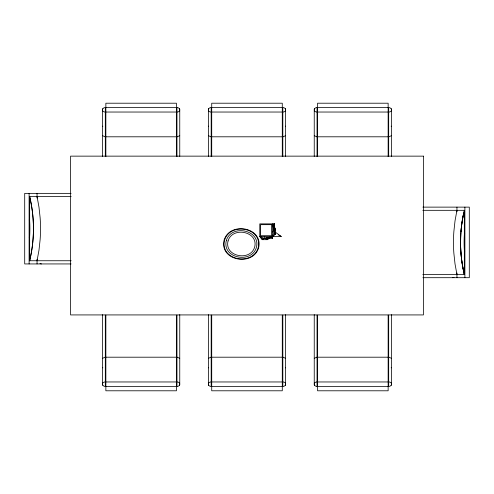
<?xml version="1.0" encoding="UTF-8"?>
<svg xmlns="http://www.w3.org/2000/svg" width="494" height="494" viewBox="0 0 494 494"><rect width="100%" height="100%" fill="white"/><g stroke="black" fill="none" stroke-linecap="round" stroke-linejoin="round"><path stroke-width="0.74" d="M464.57 274.473L464.354 274.51A137.023 136.468 -90 0 1 460.556 242.412L460.976 231.624A137.079 136.523 -90 0 1 463.193 215.594L464.57 210.351L464.601 274.503L422.815 274.503M273.917 227.555L274.355 223.875L274.355 231.433M37.05 260.746L38.983 250.162L40.144 239.442A101.319 68.357 90 0 0 40.144 217.866L38.983 207.147L37.05 196.556M456.95 210.321L455.017 220.904L453.856 231.624A101.319 68.357 90 0 0 453.856 253.2L455.017 263.92L456.95 274.503M273.923 226.048L274.491 223.875L259.788 223.875L259.788 236.503L262.277 239.676L267.34 239.676L269.249 238.485M274.028 225.276L274.491 223.875L273.972 225.141M274.003 232.1L275.59 228.944L274.003 226.413M102.53 156.4L102.53 109.205L102.857 108.711A2.945 2.939 0 0 1 104.994 107.612L177.29 107.618A2.945 2.939 0 0 1 179.427 108.711L179.754 109.205L179.754 156.4M208.388 156.4L208.388 109.205L208.715 108.711A2.945 2.939 0 0 1 210.852 107.612L283.148 107.618A2.945 2.939 0 0 1 285.285 108.711L285.612 109.205L285.612 156.4M314.246 156.4L314.246 109.205L314.573 108.711A2.945 2.939 0 0 1 316.71 107.612L389.006 107.618A2.945 2.939 0 0 1 391.137 108.711L391.47 109.205L391.47 156.4M179.754 314.641L179.754 384.795L179.427 385.289A2.945 2.939 0 0 1 177.29 386.388L104.994 386.382A2.945 2.939 0 0 1 102.863 385.289L102.53 384.795L102.53 314.641M285.612 314.641L285.612 384.795L285.285 385.289A2.945 2.939 0 0 1 283.148 386.388L210.852 386.382A2.945 2.939 0 0 1 208.715 385.289L208.388 384.795L208.388 314.641M391.47 314.641L391.47 384.795L391.143 385.289A2.945 2.939 0 0 1 389.006 386.388L316.71 386.382A2.945 2.939 0 0 1 314.573 385.289L314.246 384.795L314.246 314.641M179.754 110.545L179.662 110.712A2.97 2.828 0 0 1 177.29 112.033L104.994 112.039A2.97 2.828 0 0 1 102.616 110.718M285.612 110.545L285.52 110.712A2.97 2.828 0 0 1 283.148 112.033L210.852 112.039A2.97 2.828 0 0 1 208.474 110.718L208.388 110.545M208.388 383.455L208.48 383.288A2.97 2.828 0 0 1 210.852 381.967L283.148 381.961A2.97 2.828 0 0 1 285.526 383.282L285.612 383.455M314.246 383.455L314.338 383.288A2.97 2.828 0 0 1 316.71 381.967L389.006 381.961A2.97 2.828 0 0 1 391.384 383.282M102.53 109.205L102.857 108.711M208.388 109.205L208.715 108.711M314.246 109.205L314.573 108.711M179.754 384.795L179.427 385.289M285.612 384.795L285.285 385.289M391.47 384.795L391.143 385.289M102.53 126.55L102.857 126.137M208.388 126.55L208.715 126.137M285.612 367.45L285.285 367.863M391.47 367.45L391.143 367.863M179.754 135.64L177.29 136.801L104.994 136.801L102.53 135.64M102.53 358.36L104.994 357.199L177.29 357.199L179.754 358.36M285.612 135.64L283.148 136.801L210.852 136.801L208.388 135.64M208.388 358.36L210.852 357.199L283.148 357.199L285.612 358.36M391.47 135.64L389.006 136.801L316.71 136.801L314.246 135.64M314.246 358.36L316.71 357.199L389.006 357.199L391.47 358.36M275.065 234.181L273.386 227.654L275.065 234.181L272.416 236.503L262.11 239.145L259.788 236.503L281.24 236.503L275.102 232.013M262.277 239.676L263.71 238.485M275.59 228.944L275.59 234.014L272.416 236.503L274.355 231.853L273.12 223.875L273.281 226.141M262.11 239.145L268.637 237.472L272.416 237.206L264.438 238.441L259.788 236.503M268.637 237.472L264.438 238.441L264.438 236.503M452.572 277.696L454.023 277.375M29.43 196.593L29.646 196.556A137.023 136.474 -90 0 1 33.339 234.051A137.017 136.461 90 0 1 29.652 260.746L29.399 196.556L71.185 196.556M71.111 193.364L24.7 193.364L24.7 263.938L71.111 263.938M422.889 207.128L469.3 207.128L469.3 277.696L422.889 277.696M422.815 210.321L464.601 210.321M272.416 231.853L274.355 231.853L272.416 223.875L272.416 238.577M264.858 238.441L272.416 238.441M29.399 260.746L71.185 260.746M39.977 263.611L41.428 263.938M265.043 238.522L267.34 239.676M278.641 235.045L281.24 236.503M391.143 126.137L391.47 126.55M285.285 126.137L285.612 126.55M208.715 367.863L208.388 367.45M102.857 367.863L102.53 367.45M274.398 232.581L275.59 234.014M314.246 110.545L314.338 110.712A2.97 2.828 0 0 0 316.71 112.033L389.006 112.039A2.97 2.828 0 0 0 391.384 110.718M179.754 383.455L179.662 383.288A2.97 2.828 0 0 0 177.29 381.967L104.994 381.961A2.97 2.828 0 0 0 102.616 383.282M391.47 109.23L391.143 108.711M285.612 109.23L285.285 108.711M179.754 109.23L179.427 108.711M314.246 384.77L314.573 385.289M208.388 384.77L208.715 385.289M102.53 384.77L102.857 385.289M273.83 229.037L274.436 231.248M464.891 207.128L464.891 277.696M464.348 274.503L464.348 210.321A137.048 136.498 90 0 0 464.354 274.51A137.036 136.486 -90 0 1 460.556 242.412M456.95 207.128L456.95 211.846M456.95 272.978L456.95 277.696M388.679 107.624L388.679 156.672M388.679 315.16L388.679 386.376M388.142 156.672L388.142 103.209L317.574 103.209L317.574 156.672M388.142 315.16L388.142 390.791L317.574 390.791L317.574 315.16M317.037 107.624L317.037 156.672M317.037 315.16L317.037 386.376M282.821 107.624L282.821 156.672M282.821 315.16L282.821 386.376M282.284 156.672L282.284 103.209L211.716 103.209L211.716 156.672M282.284 315.16L282.284 390.791L211.716 390.791L211.716 315.16M211.179 107.624L211.179 156.672M211.179 315.16L211.179 386.376M176.963 107.624L176.963 156.672M176.963 315.16L176.963 386.376M176.426 156.672L176.426 103.209L105.858 103.209L105.858 156.672M176.426 315.16L176.426 390.791L105.858 390.791L105.858 315.16M105.321 107.624L105.321 156.672M105.321 315.16L105.321 386.376M37.05 193.364L37.05 198.088M37.05 259.214L37.05 263.938M29.109 193.364L29.109 263.938M29.307 219.645A133.436 132.898 -90 0 1 29.307 237.657M29.56 219.645A133.436 132.898 -90 0 1 29.56 237.657M460.976 231.63A137.023 136.468 -90 0 1 463.193 215.594M464.693 251.421A133.436 132.898 -90 0 1 464.693 233.409M464.44 251.421A133.436 132.898 -90 0 1 464.44 233.409M224.159 239.979C218.978 260.647 252.706 266.896 258.572 248.013C263.747 227.345 230.025 221.096 224.159 239.979M224.591 240.078C219.546 260.227 252.415 266.315 258.134 247.914C263.185 227.765 230.309 221.67 224.591 240.078M226.345 240.485C221.701 258.226 251.514 264.111 256.38 247.5C261.023 229.766 231.217 223.881 226.345 240.485M228.074 240.893C223.961 256.59 250.347 261.801 254.657 247.099C258.763 231.402 232.378 226.19 228.074 240.893M423.426 156.141L70.574 156.141L70.574 314.925L423.426 314.925L423.426 156.141M271.626 224.665L260.579 224.665L260.579 235.712L271.626 235.712L271.626 224.665M29.652 260.746L29.652 196.556A137.048 136.498 90 0 1 29.646 260.746"/></g></svg>
